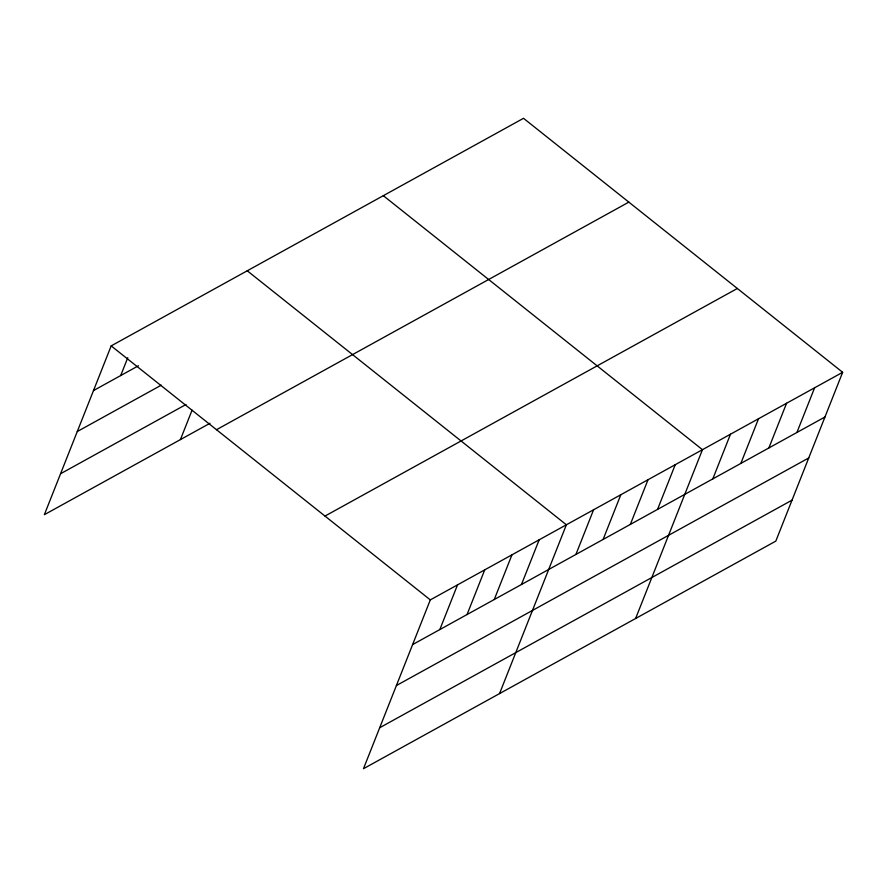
<?xml version="1.0" encoding="UTF-8"?>
<svg xmlns="http://www.w3.org/2000/svg" width="887" height="887" viewBox="0 0 887 887"><rect width="100%" height="100%" fill="white"/><g stroke="black" fill="none" stroke-linecap="round" stroke-linejoin="round"><path stroke-width="1.33" d="M842.65 372.307L430.306 599.889L363.482 768.696L775.815 541.114L842.65 372.307L523.518 118.304L111.185 345.886L44.35 514.693L210.008 423.265M120.699 375.556L127.783 357.683M180.427 439.586L192.08 410.149M439.83 629.559L457.526 584.866M467.05 614.536L484.734 569.853M494.259 599.523L511.954 554.83M521.478 584.5L539.163 539.806M499.547 693.59L566.383 524.794L247.251 270.79M575.907 554.453L593.591 509.77M603.116 539.44L620.811 494.746M630.335 524.417L648.02 479.723M657.544 509.393L675.24 464.71M635.624 618.483L702.46 449.687L383.328 195.683M712.804 478.902L730.489 434.209M740.833 463.424L758.529 418.731M768.874 447.946L786.569 403.263M796.914 432.479L814.61 387.785M93.49 390.579L138.45 365.766M77.269 431.537L161.279 385.169M60.571 473.736L185.993 404.505M216.495 429.707L628.839 202.125M324.997 516.068L737.341 288.486M412.621 644.583L824.954 417.001M396.4 685.54L808.744 457.958M379.691 727.739L792.036 500.157M111.185 345.886L430.306 599.889"/></g></svg>
